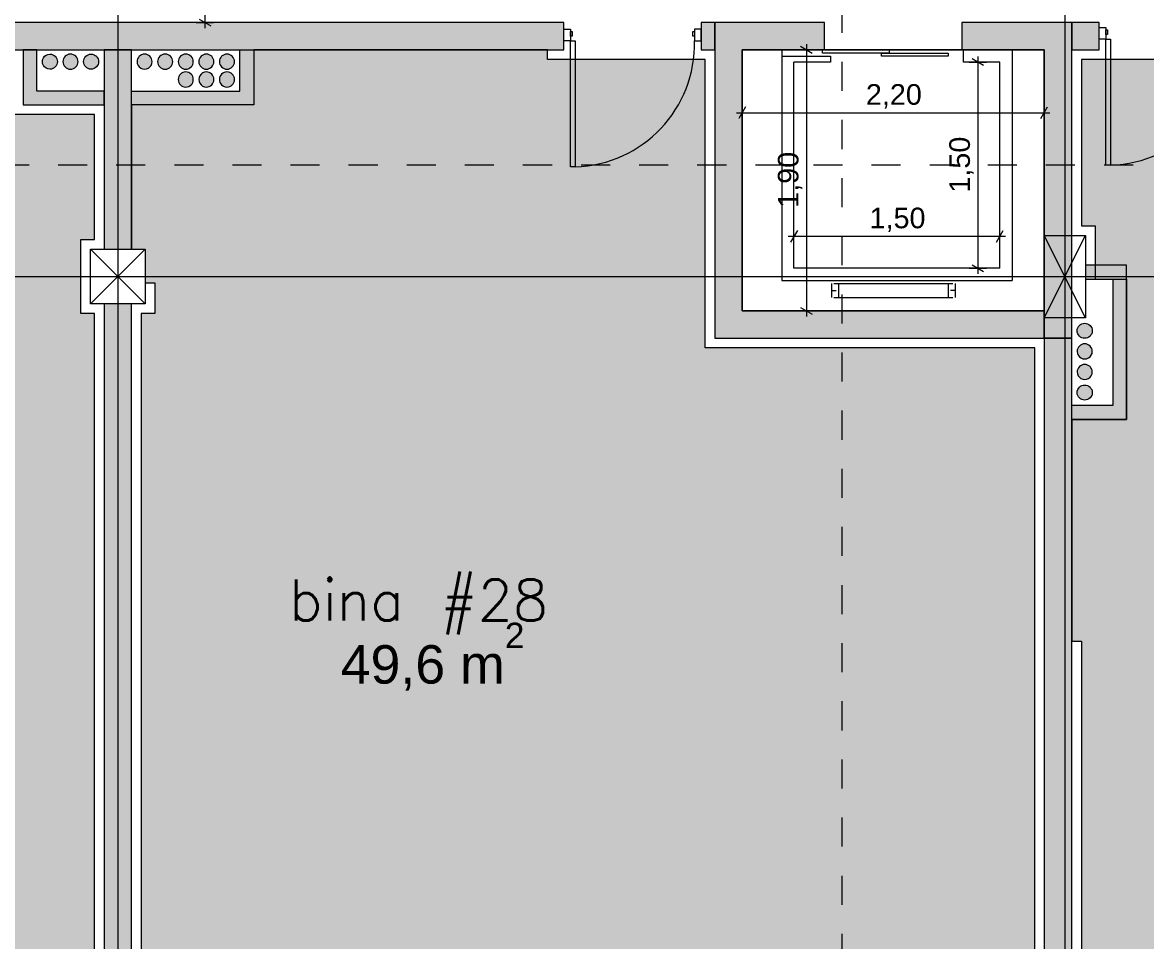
# Model space of a CAD drawing. Header units: metres. Extents: x 476297 to 476657, y 4620828 to 4621206.
# Drawn here: x 476397.06 to 476405.25, y 4621104.11 to 4621110.8 of the extents above; entities that cross this region are included whole.
import ezdxf

# ---------------------------------------------------------------- set-up
doc = ezdxf.new("R2010")
doc.units = ezdxf.units.M
doc.header["$MEASUREMENT"] = 0
doc.linetypes.add('Dashed', pattern=[0.42333333333324, 0.21166666666662, -0.21166666666662])
for name, color, linetype in [('2D Drafting - General_Pen_No__1', 7, 'Continuous'), ('2D Drafting - General_Pen_No__1_Pen_No__7', 7, 'Continuous'), ('2D Drafting - General_Pen_No__250_Pen_No__7', 7, 'Continuous'), ('Annotation - Text_Pen_No__7', 7, 'Continuous'), ('Doors_Pen_No__7_Pen_No__7', 7, 'Continuous'), ('G-Anno-Nplt', 7, 'Continuous'), ('New2D Drafting - General_Pen_No__250_Pen_No__7', 7, 'Continuous'), ('NewR03_Nakveti', 7, 'Continuous'), ('Newshenobebi', 7, 'Continuous'), ('shaxtebi da milebi_Pen_No__1_Pen_No__1', 7, 'Continuous'), ('shaxtebi da milebi_Pen_No__5_Pen_No__5', 7, 'Continuous'), ('zoma', 7, 'Continuous'), ('zoma_Pen_No__5', 7, 'Continuous')]:
    doc.layers.add(name, color=color, linetype=linetype)
doc.styles.add('GENERATED_STYLE_1', font='arial.ttf')
doc.styles.add('GENERATED_STYLE_2', font='arial.ttf')
doc.dimstyles.new('GENERATED_STYLE__1', dxfattribs={"dimtxt": 0.2, "dimasz": 0.0644213309708986, "dimexe": 0.18, "dimexo": 0.003, "dimgap": 0.09, "dimtad": 1, "dimtih": 1, "dimtoh": 1, "dimzin": 0, "dimdsep": 46, "dimtxsty": 'GENERATED_STYLE_2', "dimblk": 'ARROWHEAD_2', "dimblk1": 'ARROWHEAD_2', "dimblk2": 'ARROWHEAD_2', "dimcen": 0.09, "dimclrd": 142, "dimclre": 142, "dimclrt": 142, "dimadec": 0, "dimazin": 0, "dimtfac": 1, "dimtdec": 4, "dimtmove": 0, "dimatfit": 3, "dimfxl": 1, "dimtolj": 1, "dimtzin": 0, "dimarcsym": 0})
doc.dimstyles.new('GENERATED_STYLE__7', dxfattribs={"dimtxt": 0.15, "dimasz": 0.0644213309708986, "dimexe": 0.18, "dimexo": 0.003, "dimgap": 0.09, "dimtad": 1, "dimzin": 0, "dimdsep": 46, "dimtxsty": 'GENERATED_STYLE_2', "dimblk": 'ARROWHEAD_2', "dimblk1": 'ARROWHEAD_2', "dimblk2": 'ARROWHEAD_2', "dimcen": 0.09, "dimclrd": 142, "dimclre": 142, "dimclrt": 142, "dimadec": 0, "dimazin": 0, "dimtfac": 1, "dimtdec": 4, "dimtmove": 0, "dimatfit": 3, "dimfxl": 1, "dimtolj": 1, "dimtzin": 0, "dimarcsym": 0})
doc.dimstyles.new('GENERATED_STYLE__8', dxfattribs={"dimtxt": 0.15, "dimasz": 0.0644213309708986, "dimexe": 0.18, "dimexo": 0.003, "dimgap": 0.09, "dimtad": 1, "dimtih": 1, "dimtoh": 1, "dimzin": 0, "dimdsep": 46, "dimtxsty": 'GENERATED_STYLE_2', "dimblk": 'ARROWHEAD_2', "dimblk1": 'ARROWHEAD_2', "dimblk2": 'ARROWHEAD_2', "dimcen": 0.09, "dimclrd": 142, "dimclre": 142, "dimclrt": 142, "dimadec": 0, "dimazin": 0, "dimtfac": 1, "dimtdec": 4, "dimtmove": 0, "dimatfit": 3, "dimfxl": 1, "dimtolj": 1, "dimtzin": 0, "dimarcsym": 0})

# ---------------------------------------------------------------- blocks, each defined once
blk = doc.blocks.new('*D299', base_point=(476844.5271483883, 4621385.791044046))
at = {"layer": 'zoma', "color": 142, "linetype": 'Continuous', "lineweight": 0, "transparency": 16777216}
for p, q in [((476398.3255596031, 4621112.29855311), (476398.4527069668, 4621112.298553128)), ((476398.431515743, 4621112.274083614), (476398.3467508269, 4621112.323022624)), ((476398.3891332792, 4621112.34000316), (476398.389133285, 4621112.298553118)), ((476398.389133285, 4621112.298553118), (476398.389133496, 4621110.798553119)), ((476398.3255598141, 4621110.79855311), (476398.4527071778, 4621110.798553128)), ((476398.3467510379, 4621110.823022624), (476398.431515954, 4621110.774083615)), ((476398.389133496, 4621110.798553119), (476398.3891335018, 4621110.757103079))]:
    blk.add_line(p, q, dxfattribs=at)
at = {"layer": 'zoma', "color": 142, "lineweight": 0, "transparency": 16777216, "insert": (476398.3591334174, 4621111.349009609), "char_height": 0.15, "attachment_point": 7, "rotation": 90.00000805971227, "style": 'GENERATED_STYLE_2'}
blk.add_mtext('\\A1;{\\pql;\\fArial CYR|b0|i0|c204|p34;1,50}', dxfattribs=at)
blk = doc.blocks.new('ARROWHEAD_2')
at = {"color": 0, "linetype": 'Continuous', "lineweight": 0}
for p, q in [((0, 0), (-1, 0)), ((-0.3781315, -0.655), (0.3781315, 0.655))]:
    blk.add_line(p, q, dxfattribs=at)
blk = doc.blocks.new('*D304', base_point=(476844.5271483883, 4621385.791044046))
at = {"layer": 'zoma', "color": 142, "linetype": 'Continuous', "lineweight": 0, "transparency": 16777216}
for p, q in [((476402.7718323751, 4621110.639768633), (476402.7718323809, 4621110.598318593)), ((476402.708258699, 4621110.598318583), (476402.8354060628, 4621110.598318601)), ((476402.814214839, 4621110.573849088), (476402.7294499229, 4621110.622788097)), ((476402.7718323809, 4621110.598318593), (476402.7718326481, 4621108.698553495)), ((476402.7082589663, 4621108.698553487), (476402.8354063301, 4621108.698553504)), ((476402.7294501901, 4621108.723022999), (476402.8142151062, 4621108.674083991)), ((476402.7718326481, 4621108.698553495), (476402.771832654, 4621108.657103455))]:
    blk.add_line(p, q, dxfattribs=at)
at = {"layer": 'zoma', "color": 142, "lineweight": 0, "transparency": 16777216, "insert": (476402.7418325414, 4621109.448892534), "char_height": 0.15, "attachment_point": 7, "rotation": 90.00000805971223, "style": 'GENERATED_STYLE_2'}
blk.add_mtext('\\A1;{\\pql;\\fArial CYR|b0|i0|c204|p34;1,90}', dxfattribs=at)
blk = doc.blocks.new('*D305', base_point=(476844.5271483883, 4621385.791044046))
at = {"layer": 'zoma', "color": 142, "linetype": 'Continuous', "lineweight": 0, "transparency": 16777216}
for p, q in [((476402.3292446536, 4621110.184086884), (476402.2803056452, 4621110.099321969)), ((476402.3047751583, 4621110.078130744), (476402.3047751404, 4621110.205278109)), ((476404.4803056451, 4621110.099322278), (476404.5292446536, 4621110.184087195)), ((476404.5047751583, 4621110.078131055), (476404.5047751404, 4621110.205278418)), ((476402.2633251088, 4621110.141704421), (476402.3047751494, 4621110.141704426)), ((476402.3047751494, 4621110.141704426), (476404.5047751494, 4621110.141704736)), ((476404.5047751494, 4621110.141704736), (476404.5462251899, 4621110.141704742))]:
    blk.add_line(p, q, dxfattribs=at)
at = {"layer": 'zoma', "color": 142, "lineweight": 0, "transparency": 16777216, "insert": (476403.2052316392, 4621110.171704554), "char_height": 0.15, "attachment_point": 7, "rotation": 8.059712267093859e-06, "style": 'GENERATED_STYLE_2'}
blk.add_mtext('\\A1;{\\pql;\\fArial CYR|b0|i0|c204|p34;2,20}', dxfattribs=at)
blk = doc.blocks.new('*D306', base_point=(476844.5271483883, 4621385.791044046))
at = {"layer": 'zoma', "color": 142, "linetype": 'Continuous', "lineweight": 0, "transparency": 16777216}
for p, q in [((476403.9573449999, 4621110.508867564), (476404.0844923636, 4621110.508867581)), ((476404.0633011398, 4621110.484398068), (476403.9785362237, 4621110.533337076)), ((476404.0209186759, 4621110.550317613), (476404.0209186818, 4621110.508867572)), ((476404.0209186818, 4621110.508867572), (476404.0209188928, 4621109.008867572)), ((476403.9573452109, 4621109.008867564), (476404.0844925746, 4621109.008867581)), ((476403.9785364347, 4621109.033337076), (476404.0633013508, 4621108.984398068)), ((476404.0209188928, 4621109.008867572), (476404.0209188986, 4621108.967417532))]:
    blk.add_line(p, q, dxfattribs=at)
at = {"layer": 'zoma', "color": 142, "lineweight": 0, "transparency": 16777216, "insert": (476403.9909188141, 4621109.559324062), "char_height": 0.15, "attachment_point": 7, "rotation": 90.00000805971227, "style": 'GENERATED_STYLE_2'}
blk.add_mtext('\\A1;{\\pql;\\fArial CYR|b0|i0|c204|p34;1,50}', dxfattribs=at)
blk = doc.blocks.new('*D307', base_point=(476844.5271483883, 4621385.791044046))
at = {"layer": 'zoma', "color": 142, "linetype": 'Continuous', "lineweight": 0, "transparency": 16777216}
for p, q in [((476402.6399406868, 4621109.242282386), (476402.6813907273, 4621109.242282392)), ((476402.7058602315, 4621109.28466485), (476402.6569212232, 4621109.199899933)), ((476402.6813907363, 4621109.17870871), (476402.6813907184, 4621109.305856073)), ((476402.6813907273, 4621109.242282392), (476404.1813907273, 4621109.242282603)), ((476404.1569212232, 4621109.199900145), (476404.2058602315, 4621109.28466506)), ((476404.1813907363, 4621109.178708921), (476404.1813907184, 4621109.305856285)), ((476404.1813907273, 4621109.242282603), (476404.2228407679, 4621109.242282609))]:
    blk.add_line(p, q, dxfattribs=at)
at = {"layer": 'zoma', "color": 142, "lineweight": 0, "transparency": 16777216, "insert": (476403.2318472172, 4621109.27228247), "char_height": 0.15, "attachment_point": 7, "rotation": 8.059712267093859e-06, "style": 'GENERATED_STYLE_2'}
blk.add_mtext('\\A1;{\\pql;\\fArial CYR|b0|i0|c204|p34;1,50}', dxfattribs=at)
blk = doc.blocks.new('*D406', base_point=(476844.5271483883, 4621385.791044046))
at = {"layer": 'zoma', "color": 142, "linetype": 'Continuous', "lineweight": 0, "transparency": 16777216}
for p, q in [((476391.0787695725, 4621137.361237786), (476391.0298305522, 4621137.276472877)), ((476391.0543000624, 4621137.25528165), (476391.0543000624, 4621137.382429013)), ((476397.5787695724, 4621137.361237786), (476397.5298305522, 4621137.276472877)), ((476397.5543000623, 4621137.25528165), (476397.5543000623, 4621137.382429013)), ((476391.0543000624, 4621137.318855331), (476397.5543000623, 4621137.318855331))]:
    blk.add_line(p, q, dxfattribs=at)
at = {"layer": 'zoma', "color": 142, "lineweight": 0, "transparency": 16777216, "char_height": 0.2, "attachment_point": 7, "style": 'GENERATED_STYLE_2'}
for s, insert in [('\\A1;{\\pql;\\fArial CYR|b0|i0|c204|p34;6,50}', (476394.0382420564, 4621137.358855332)), ('\\A1;{\\pql;\\fArial CYR|b0|i0|c204|p34;0,40}', (476396.9976870056, 4621137.358855332))]:
    blk.add_mtext(s, dxfattribs=dict(at, insert=insert))
blk = doc.blocks.new('*D407', base_point=(476844.5271483883, 4621385.791044046))
at = {"layer": 'zoma', "color": 142, "linetype": 'Continuous', "lineweight": 0, "transparency": 16777216}
for p, q in [((476397.5787695724, 4621137.361237786), (476397.5298305522, 4621137.276472877)), ((476397.5543000623, 4621137.25528165), (476397.5543000623, 4621137.382429013)), ((476397.9787695725, 4621137.361237786), (476397.9298305522, 4621137.276472877)), ((476397.9543000623, 4621137.25528165), (476397.9543000623, 4621137.382429013)), ((476397.5543000623, 4621137.318855331), (476397.9543000623, 4621137.318855331))]:
    blk.add_line(p, q, dxfattribs=at)
blk = doc.blocks.new('*D408', base_point=(476844.5271483883, 4621385.791044046))
at = {"layer": 'zoma', "color": 142, "linetype": 'Continuous', "lineweight": 0, "transparency": 16777216}
for p, q in [((476397.9787695725, 4621137.361237786), (476397.9298305522, 4621137.276472877)), ((476397.9543000623, 4621137.25528165), (476397.9543000623, 4621137.382429013)), ((476404.4787695725, 4621137.361237786), (476404.4298305522, 4621137.276472877)), ((476404.4543000623, 4621137.25528165), (476404.4543000623, 4621137.382429013)), ((476397.9543000623, 4621137.318855331), (476404.4543000623, 4621137.318855331))]:
    blk.add_line(p, q, dxfattribs=at)
at = {"layer": 'zoma', "color": 142, "lineweight": 0, "transparency": 16777216, "char_height": 0.2, "attachment_point": 7, "style": 'GENERATED_STYLE_2'}
for s, insert in [('\\A1;{\\pql;\\fArial CYR|b0|i0|c204|p34;6,50}', (476400.9382420563, 4621137.358855332)), ('\\A1;{\\pql;\\fArial CYR|b0|i0|c204|p34;0,40}', (476403.8976870056, 4621137.358855332))]:
    blk.add_mtext(s, dxfattribs=dict(at, insert=insert))
blk = doc.blocks.new('*D409', base_point=(476844.5271483883, 4621385.791044046))
at = {"layer": 'zoma', "color": 142, "linetype": 'Continuous', "lineweight": 0, "transparency": 16777216}
for p, q in [((476404.4787695725, 4621137.361237786), (476404.4298305522, 4621137.276472877)), ((476404.4543000623, 4621137.25528165), (476404.4543000623, 4621137.382429013)), ((476404.8787695725, 4621137.361237786), (476404.8298305522, 4621137.276472877)), ((476404.8543000623, 4621137.25528165), (476404.8543000623, 4621137.382429013)), ((476404.4543000623, 4621137.318855331), (476404.8543000623, 4621137.318855331))]:
    blk.add_line(p, q, dxfattribs=at)
blk = doc.blocks.new('*D410', base_point=(476844.5271483883, 4621385.791044046))
at = {"layer": 'zoma', "color": 142, "linetype": 'Continuous', "lineweight": 0, "transparency": 16777216}
for p, q in [((476404.8787695725, 4621137.361237786), (476404.8298305522, 4621137.276472877)), ((476404.8543000623, 4621137.25528165), (476404.8543000623, 4621137.382429013)), ((476411.3787695724, 4621137.361237786), (476411.3298305522, 4621137.276472877)), ((476411.3543000623, 4621137.25528165), (476411.3543000623, 4621137.382429013)), ((476404.8543000623, 4621137.318855331), (476411.3543000623, 4621137.318855331))]:
    blk.add_line(p, q, dxfattribs=at)
at = {"layer": 'zoma', "color": 142, "lineweight": 0, "transparency": 16777216, "char_height": 0.2, "attachment_point": 7, "style": 'GENERATED_STYLE_2'}
for s, insert in [('\\A1;{\\pql;\\fArial CYR|b0|i0|c204|p34;6,50}', (476407.8382420564, 4621137.358855332)), ('\\A1;{\\pql;\\fArial CYR|b0|i0|c204|p34;0,40}', (476410.7976870056, 4621137.358855332))]:
    blk.add_mtext(s, dxfattribs=dict(at, insert=insert))
blk = doc.blocks.new('*D867', base_point=(476844.5271483883, 4621385.791044046))
at = {"layer": 'zoma', "color": 142, "linetype": 'Continuous', "lineweight": 0, "transparency": 16777216}
for p, q in [((476401.7553939883, 4621115.996436962), (476401.7553939883, 4621116.123584325)), ((476403.1553939863, 4621115.996436962), (476403.1553939863, 4621116.123584325)), ((476401.7139439477, 4621116.060010644), (476401.7553939883, 4621116.060010644)), ((476401.7798634985, 4621116.102393098), (476401.7309244781, 4621116.017628189)), ((476401.7553939883, 4621116.060010644), (476403.1553939863, 4621116.060010644)), ((476403.1798634965, 4621116.102393098), (476403.1309244761, 4621116.017628189))]:
    blk.add_line(p, q, dxfattribs=at)
at = {"layer": 'zoma', "color": 142, "lineweight": 0, "transparency": 16777216, "char_height": 0.15, "attachment_point": 7, "style": 'GENERATED_STYLE_2'}
for s, insert in [('\\A1;{\\pql;\\fArial CYR|b0|i0|c204|p34;0,10}', (476403.0057535521, 4621116.300010653)), ('\\A1;{\\pql;\\fArial CYR|b0|i0|c204|p34;1,40}', (476402.2558504813, 4621116.090010645))]:
    blk.add_mtext(s, dxfattribs=dict(at, insert=insert))
blk = doc.blocks.new('*D868', base_point=(476844.5271483883, 4621385.791044046))
at = {"layer": 'zoma', "color": 142, "linetype": 'Continuous', "lineweight": 0, "transparency": 16777216}
for p, q in [((476403.1553939863, 4621115.996436962), (476403.1553939863, 4621116.123584325)), ((476403.2552001298, 4621115.996436962), (476403.2552001298, 4621116.123584325)), ((476403.1798634965, 4621116.102393098), (476403.1309244761, 4621116.017628189)), ((476403.1553939863, 4621116.060010644), (476403.2552001298, 4621116.060010644)), ((476403.2796696399, 4621116.102393098), (476403.2307306196, 4621116.017628189))]:
    blk.add_line(p, q, dxfattribs=at)
blk = doc.blocks.new('*D869', base_point=(476844.5271483883, 4621385.791044046))
at = {"layer": 'zoma', "color": 142, "linetype": 'Continuous', "lineweight": 0, "transparency": 16777216}
for p, q in [((476403.2552001298, 4621115.996436962), (476403.2552001298, 4621116.123584325)), ((476404.6553941279, 4621115.996436962), (476404.6553941279, 4621116.123584325)), ((476403.2796696399, 4621116.102393098), (476403.2307306196, 4621116.017628189)), ((476403.2552001298, 4621116.060010644), (476404.6553941279, 4621116.060010644)), ((476404.6309246177, 4621116.017628189), (476404.679863638, 4621116.102393098)), ((476404.6553941279, 4621116.060010644), (476404.6968441684, 4621116.060010644))]:
    blk.add_line(p, q, dxfattribs=at)
at = {"layer": 'zoma', "color": 142, "lineweight": 0, "transparency": 16777216, "insert": (476403.7557536229, 4621116.090010645), "char_height": 0.15, "attachment_point": 7, "style": 'GENERATED_STYLE_2'}
blk.add_mtext('\\A1;{\\pql;\\fArial CYR|b0|i0|c204|p34;1,40}', dxfattribs=at)

msp = doc.modelspace()

# ---------------------------------------------------------------- hatches: boundary and pattern name
at = {"layer": '2D Drafting - General_Pen_No__250_Pen_No__7', "linetype": 'Continuous', "lineweight": 0}
for points in [[(476396.005720463, 4621110.798552534), (476396.0057204911, 4621110.598552532), (476401.0047750853, 4621110.598553236), (476401.0047750571, 4621110.798553237)], [(476402.0047750579, 4621110.798553377), (476402.004775086, 4621110.598553376), (476402.1047750851, 4621110.59855339), (476402.104775057, 4621110.798553391)], [(476404.7050099696, 4621110.598553756), (476404.9047279231, 4621110.598553784), (476404.9047278949, 4621110.798553785), (476404.7050099415, 4621110.798553757)], [(476397.1650102873, 4621110.598552695), (476397.0648224555, 4621110.598552682), (476397.0648225118, 4621110.198552682), (476397.6550100407, 4621110.198552765), (476397.6550100266, 4621110.298552761), (476397.1650103394, 4621110.298552692)], [(476397.8550101735, 4621109.148552793), (476397.8550099696, 4621110.598552793), (476397.6550099844, 4621110.598552764), (476397.6550101883, 4621109.148552765)], [(476398.6450096666, 4621110.598552901), (476398.7451974984, 4621110.598552915), (476398.7451975547, 4621110.198552916), (476397.8550100258, 4621110.19855279), (476397.8550100118, 4621110.298552786), (476398.645009699, 4621110.298552898)], [(476404.7043389585, 4621108.008552536), (476404.7043389753, 4621107.908364716), (476405.1050103622, 4621107.908364766), (476405.1050101783, 4621109.030530324), (476405.0050101912, 4621109.030530307), (476404.8058039238, 4621109.030530307), (476404.8058039238, 4621108.930530287), (476405.0050101912, 4621108.930530287), (476405.005010325, 4621108.008552587)], [(476397.8550111441, 4621102.248552794), (476397.8550102298, 4621108.748552794), (476397.6550102446, 4621108.748552766), (476397.655011159, 4621102.248552766)], [(476404.7050111442, 4621102.248553757), (476404.7050102649, 4621108.499028376), (476404.5050102798, 4621108.499028348), (476404.505011159, 4621102.248553729)]]:
    msp.add_hatch(color=7, dxfattribs=at).paths.add_polyline_path(points)
at = {"layer": 'G-Anno-Nplt', "linetype": 'Continuous', "lineweight": 0}
for points in [[(476397.5850110171, 4621102.318552702), (476397.5850101224, 4621108.67855278), (476397.4850099371, 4621108.678552766), (476397.4850098611, 4621109.218552736), (476397.5850100465, 4621109.21855275), (476397.5850099185, 4621110.128552807), (476396.9948224832, 4621110.128552724), (476396.9948224269, 4621110.528552714), (476395.9357459673, 4621110.528552565), (476395.9357457281, 4621112.228552531), (476393.9249664624, 4621112.228552247), (476393.9249664525, 4621112.298552241), (476391.2550097263, 4621112.298551865), (476391.2550098135, 4621111.678363942), (476390.8550098304, 4621111.678363885), (476390.8550100105, 4621110.398551928), (476390.925009852, 4621110.398551937), (476390.9250099362, 4621109.800263744), (476391.3250102226, 4621109.8002638), (476391.3250103383, 4621108.978075836), (476391.1250104226, 4621108.978075808), (476391.1250104647, 4621108.678551871), (476390.925010094, 4621108.678551843), (476390.9250109887, 4621102.318551765), (476391.1250113594, 4621102.318551793), (476391.1250113875, 4621102.118610127), (476397.4850111632, 4621102.118611022), (476397.4850111351, 4621102.318552687)], [(476404.4350111492, 4621102.318553644), (476404.4350102896, 4621108.429028339), (476402.0347753903, 4621108.429028001), (476402.0347750949, 4621110.528553458), (476400.8847751013, 4621110.528553296), (476400.8847750914, 4621110.598553216), (476398.7451974984, 4621110.598552915), (476398.7451975547, 4621110.198552972), (476397.8550100458, 4621110.198552847), (476397.8550101935, 4621109.148552774), (476397.9550102425, 4621109.148552787), (476397.9550102771, 4621108.902969016), (476398.0250102771, 4621108.902969025), (476398.0250103087, 4621108.678552727), (476397.9250103052, 4621108.678552713), (476397.9250110749, 4621102.318552729), (476398.025011124, 4621102.318552743), (476398.025011152, 4621102.119401965), (476404.3850110894, 4621102.119402859), (476404.3850110614, 4621102.318553638)], [(476411.2850101161, 4621109.218554625), (476411.3850101547, 4621109.218554639), (476411.3850100746, 4621109.788367183), (476410.9850100451, 4621109.788367127), (476410.985009941, 4621110.528412002), (476404.7750100182, 4621110.528576674), (476404.7750101885, 4621109.318553767), (476404.8750101571, 4621109.318553781), (476404.8750102117, 4621108.930530283), (476405.1050101953, 4621108.930530315), (476405.1050103391, 4621107.908364772), (476404.7050103096, 4621107.908364716), (476404.7050105369, 4621106.292167173), (476404.7750106141, 4621106.292167183), (476404.7750111731, 4621102.318553795), (476404.9250111059, 4621102.318553817), (476404.925011134, 4621102.118612138), (476407.7850112637, 4621102.11861254), (476407.7850110386, 4621103.718490974), (476411.3850109284, 4621103.718491481), (476411.3850102307, 4621108.678554706), (476411.285010192, 4621108.678554692)]]:
    msp.add_hatch(color=167, dxfattribs=at).paths.add_polyline_path(points)
at = {"layer": 'New2D Drafting - General_Pen_No__250_Pen_No__7', "linetype": 'Continuous', "lineweight": 0}
for points in [[(476404.5047753805, 4621108.498553738), (476404.5047753524, 4621108.698553722), (476402.3047753368, 4621108.698553413), (476402.3047750695, 4621110.59855344), (476402.9047751002, 4621110.598553523), (476402.9047750721, 4621110.798553508), (476402.104775057, 4621110.798553395), (476402.1047753805, 4621108.4985534), (476402.3047753649, 4621108.498553429)], [(476404.7047753611, 4621108.498553766), (476404.704775333, 4621108.698553772), (476404.7047750376, 4621110.798553757), (476403.904775051, 4621110.798553645), (476403.9047750792, 4621110.598553674), (476404.5047750605, 4621110.598553758), (476404.5047753278, 4621108.698553743), (476404.5047753559, 4621108.498553738)]]:
    msp.add_hatch(color=154, dxfattribs=at).paths.add_polyline_path(points)
at = {"layer": 'shaxtebi da milebi_Pen_No__1_Pen_No__1', "linetype": 'Continuous', "lineweight": 0}
for points in [[(476397.5050102993, 4621110.513552746, -0.9999999999999999), (476397.6150102996, 4621110.513552763, -0.9999999999999999)], [(476398.0050096786, 4621110.513552814, 0.9999999999999999), (476397.8950096783, 4621110.513552801, 0.9999999999999999)], [(476404.7995356647, 4621108.49855403, 0.9999999999999999), (476404.7995356481, 4621108.60855403, 0.9999999999999999)]]:
    msp.add_hatch(color=1, dxfattribs=at).paths.add_polyline_path(points)
at = {"layer": 'shaxtebi da milebi_Pen_No__5_Pen_No__5', "linetype": 'Continuous', "lineweight": 0}
for color, points in [(251, [(476397.2600102911, 4621110.568552713, -0.9999999999999999), (476397.2600103072, 4621110.458552712, -0.9999999999999999)]), (5, [(476397.4100102923, 4621110.568552734, 0.9999999999999999), (476397.4100103072, 4621110.458552733, 0.9999999999999999)]), (5, [(476398.1000096714, 4621110.568552827, 0.9999999999999999), (476398.1000096862, 4621110.458552826, 0.9999999999999999)]), (5, [(476398.2500096713, 4621110.568552848, 0.9999999999999999), (476398.2500096862, 4621110.458552847, 0.9999999999999999)]), (5, [(476398.4000096713, 4621110.568552848, 0.9999999999999999), (476398.4000096862, 4621110.458552847, 0.9999999999999999)]), (5, [(476398.5500096714, 4621110.568552848, 0.9999999999999999), (476398.5500096862, 4621110.458552847, 0.9999999999999999)]), (251, [(476398.2500096889, 4621110.438552847, 0.9999999999999999), (476398.2500097037, 4621110.328552846, 0.9999999999999999)]), (251, [(476398.4000096889, 4621110.438552869, 0.9999999999999999), (476398.4000097037, 4621110.328552868, 0.9999999999999999)]), (5, [(476398.5500096727, 4621110.438552889, 0.9999999999999999), (476398.5500096875, 4621110.328552888, 0.9999999999999999)]), (5, [(476404.7445356725, 4621108.403554015, 0.9999999999999999), (476404.8545356737, 4621108.40355403, 0.9999999999999999)]), (5, [(476404.7445356725, 4621108.253554015, 0.9999999999999999), (476404.8545356737, 4621108.25355403, 0.9999999999999999)]), (251, [(476404.7995357218, 4621108.048554022, -0.9999999999999999), (476404.799535707, 4621108.158554023, -0.9999999999999999)])]:
    msp.add_hatch(color=color, dxfattribs=at).paths.add_polyline_path(points)

# ---------------------------------------------------------------- linework, layer by layer
at = {"layer": '2D Drafting - General_Pen_No__1', "color": 7, "linetype": 'Continuous', "lineweight": 0}
for p, q in [((476404.8050102513, 4621108.648553771), (476404.5050101669, 4621109.248553729)), ((476404.5050102513, 4621108.648553729), (476404.8050101669, 4621109.248553772)), ((476397.9550102372, 4621108.748552808), (476397.5550101809, 4621109.148552751)), ((476397.5550102372, 4621108.748552752), (476397.9550101809, 4621109.148552807))]:
    msp.add_line(p, q, dxfattribs=at)
at = {"layer": '2D Drafting - General_Pen_No__1', "color": 7, "linetype": 'Continuous', "lineweight": 0, "flags": 128}
for points in [[(476404.8050102513, 4621108.648553771), (476404.5050102513, 4621108.648553729), (476404.5050101669, 4621109.248553729), (476404.8050101669, 4621109.248553772)], [(476397.9550102372, 4621108.748552808), (476397.5550102372, 4621108.748552752), (476397.5550101809, 4621109.148552751), (476397.9550101809, 4621109.148552807)]]:
    msp.add_lwpolyline(points, close=True, dxfattribs=at)
at = {"layer": '2D Drafting - General_Pen_No__1_Pen_No__7', "color": 7, "linetype": 'Continuous', "lineweight": 0}
for centre, radius, start, end in [((476401.0624972982, 4621110.640507958), 0.8932388108568571, 271.6038140626763, 1.603814062668993), ((476404.9624501343, 4621110.652497373), 0.893238810856805, 271.6038140626873, 1.603814062680029)]:
    msp.add_arc(centre, radius, start, end, dxfattribs=at)
at = {"layer": '2D Drafting - General_Pen_No__250_Pen_No__7', "color": 7, "linetype": 'Continuous', "lineweight": 0, "flags": 128}
for points in [[(476396.005720463, 4621110.798552534), (476396.0057204911, 4621110.598552532), (476401.0047750853, 4621110.598553236), (476401.0047750571, 4621110.798553237)], [(476402.0047750579, 4621110.798553377), (476402.004775086, 4621110.598553376), (476402.1047750851, 4621110.59855339), (476402.104775057, 4621110.798553391)], [(476404.7050099696, 4621110.598553756), (476404.9047279231, 4621110.598553784), (476404.9047278949, 4621110.798553785), (476404.7050099415, 4621110.798553757)], [(476397.1650102873, 4621110.598552695), (476397.0648224555, 4621110.598552682), (476397.0648225118, 4621110.198552682), (476397.6550100407, 4621110.198552765), (476397.6550100266, 4621110.298552761), (476397.1650103394, 4621110.298552692)], [(476397.8550101735, 4621109.148552793), (476397.8550099696, 4621110.598552793), (476397.6550099844, 4621110.598552764), (476397.6550101883, 4621109.148552765)], [(476398.6450096666, 4621110.598552901), (476398.7451974984, 4621110.598552915), (476398.7451975547, 4621110.198552916), (476397.8550100258, 4621110.19855279), (476397.8550100118, 4621110.298552786), (476398.645009699, 4621110.298552898)], [(476404.7043389585, 4621108.008552536), (476404.7043389753, 4621107.908364716), (476405.1050103622, 4621107.908364766), (476405.1050101783, 4621109.030530324), (476405.0050101912, 4621109.030530307), (476404.8058039238, 4621109.030530307), (476404.8058039238, 4621108.930530287), (476405.0050101912, 4621108.930530287), (476405.005010325, 4621108.008552587)], [(476397.8550111441, 4621102.248552794), (476397.8550102298, 4621108.748552794), (476397.6550102446, 4621108.748552766), (476397.655011159, 4621102.248552766)], [(476404.7050111442, 4621102.248553757), (476404.7050102649, 4621108.499028376), (476404.5050102798, 4621108.499028348), (476404.505011159, 4621102.248553729)]]:
    msp.add_lwpolyline(points, close=True, dxfattribs=at)
at = {"layer": 'Doors_Pen_No__7_Pen_No__7', "color": 7, "linetype": 'Continuous', "lineweight": 0, "flags": 128}
for points in [[(476401.0047750639, 4621110.750174617), (476401.0541639522, 4621110.750174624), (476401.0541639651, 4621110.665507957), (476401.0047750759, 4621110.665507951)], [(476401.0541639548, 4621110.732174624), (476401.0652750662, 4621110.732174626), (476401.0652750708, 4621110.698841292), (476401.0541639604, 4621110.698841291)], [(476401.9442750657, 4621110.732174753), (476401.9553861771, 4621110.732174754), (476401.9553861818, 4621110.69884142), (476401.9442750713, 4621110.698841419)], [(476402.0047750638, 4621110.750174762), (476401.9553861746, 4621110.750174754), (476401.9553861865, 4621110.665508087), (476402.0047750766, 4621110.665508094)], [(476404.9047279001, 4621110.762164032), (476404.9541167883, 4621110.762164039), (476404.9541168012, 4621110.677497372), (476404.904727912, 4621110.677497366)], [(476404.9541167909, 4621110.744164038), (476404.9652279023, 4621110.74416404), (476404.9652279069, 4621110.710830707), (476404.9541167965, 4621110.710830705)], [(476401.0541639651, 4621110.665507957), (476401.0874972983, 4621110.665507962), (476401.0874974302, 4621109.747619074), (476401.054164097, 4621109.747619069)], [(476404.9541168012, 4621110.677497372), (476404.9874501344, 4621110.677497377), (476404.9874502663, 4621109.759608489), (476404.9541169331, 4621109.759608484)]]:
    msp.add_lwpolyline(points, close=True, dxfattribs=at)
at = {"layer": 'G-Anno-Nplt', "color": 7, "linetype": 'Continuous', "lineweight": 0, "flags": 128}
msp.add_lwpolyline([(476391.1250113875, 4621102.118610127), (476397.4850111632, 4621102.118611022), (476397.4850111351, 4621102.318552687), (476397.5850110171, 4621102.318552702), (476397.5850101224, 4621108.67855278), (476397.4850099371, 4621108.678552766), (476397.4850098611, 4621109.218552736), (476397.5850100465, 4621109.21855275), (476397.5850099185, 4621110.128552807), (476396.9948224832, 4621110.128552724), (476396.9948224269, 4621110.528552714), (476395.9357459673, 4621110.528552565), (476395.9357457281, 4621112.228552531), (476393.9249664624, 4621112.228552247), (476393.9249664525, 4621112.298552241), (476391.2550097263, 4621112.298551865)], dxfattribs=at)
for points in [[(476404.4350111492, 4621102.318553644), (476404.4350102896, 4621108.429028339), (476402.0347753903, 4621108.429028001), (476402.0347750949, 4621110.528553458), (476400.8847751013, 4621110.528553296), (476400.8847750914, 4621110.598553216), (476398.7451974984, 4621110.598552915), (476398.7451975547, 4621110.198552972), (476397.8550100458, 4621110.198552847), (476397.8550101935, 4621109.148552774), (476397.9550102425, 4621109.148552787), (476397.9550102771, 4621108.902969016), (476398.0250102771, 4621108.902969025), (476398.0250103087, 4621108.678552727), (476397.9250103052, 4621108.678552713), (476397.9250110749, 4621102.318552729), (476398.025011124, 4621102.318552743), (476398.025011152, 4621102.119401965), (476404.3850110894, 4621102.119402859), (476404.3850110614, 4621102.318553638)], [(476411.2850101161, 4621109.218554625), (476411.3850101547, 4621109.218554639), (476411.3850100746, 4621109.788367183), (476410.9850100451, 4621109.788367127), (476410.985009941, 4621110.528412002), (476404.7750100182, 4621110.528576674), (476404.7750101885, 4621109.318553767), (476404.8750101571, 4621109.318553781), (476404.8750102117, 4621108.930530283), (476405.1050101953, 4621108.930530315), (476405.1050103391, 4621107.908364772), (476404.7050103096, 4621107.908364716), (476404.7050105369, 4621106.292167173), (476404.7750106141, 4621106.292167183), (476404.7750111731, 4621102.318553795), (476404.9250111059, 4621102.318553817), (476404.925011134, 4621102.118612138), (476407.7850112637, 4621102.11861254), (476407.7850110386, 4621103.718490974), (476411.3850109284, 4621103.718491481), (476411.3850102307, 4621108.678554706), (476411.285010192, 4621108.678554692)]]:
    msp.add_lwpolyline(points, close=True, dxfattribs=at)
at = {"layer": 'New2D Drafting - General_Pen_No__250_Pen_No__7', "color": 154, "linetype": 'Continuous', "lineweight": 0, "flags": 128}
for points in [[(476404.5047753805, 4621108.498553738), (476404.5047753524, 4621108.698553722), (476402.3047753368, 4621108.698553413), (476402.3047750695, 4621110.59855344), (476402.9047751002, 4621110.598553523), (476402.9047750721, 4621110.798553508), (476402.104775057, 4621110.798553395), (476402.1047753805, 4621108.4985534), (476402.3047753649, 4621108.498553429)], [(476404.7047753611, 4621108.498553766), (476404.704775333, 4621108.698553772), (476404.7047750376, 4621110.798553757), (476403.904775051, 4621110.798553645), (476403.9047750792, 4621110.598553674), (476404.5047750605, 4621110.598553758), (476404.5047753278, 4621108.698553743), (476404.5047753559, 4621108.498553738)]]:
    msp.add_lwpolyline(points, close=True, dxfattribs=at)
at = {"layer": 'NewR03_Nakveti', "color": 7, "linetype": 'Continuous', "lineweight": 0}
for p, q in [((476402.9463382197, 4621110.59855352), (476402.5917044379, 4621110.59855347)), ((476402.5917044379, 4621110.59855347), (476402.5917046742, 4621108.919181272)), ((476402.5917044443, 4621110.553710421), (476402.946338226, 4621110.553710471)), ((476402.9463382197, 4621110.59855352), (476403.9164428535, 4621110.598553657)), ((476402.946338226, 4621110.553710471), (476402.9463382323, 4621110.508867421)), ((476403.9164428535, 4621110.598553657), (476404.2710766352, 4621110.598553706)), ((476403.9164428661, 4621110.508867558), (476403.9164428535, 4621110.598553657)), ((476404.2710766352, 4621110.598553706), (476404.2710768715, 4621108.919181509)), ((476402.9463382323, 4621110.508867421), (476402.6813905492, 4621110.508867384)), ((476402.6813907602, 4621109.008867384), (476402.6813905492, 4621110.508867384)), ((476404.1813905492, 4621110.508867595), (476403.9164428661, 4621110.508867558)), ((476404.1813907602, 4621109.008867595), (476404.1813905492, 4621110.508867595)), ((476404.1813907602, 4621109.008867595), (476402.6813907602, 4621109.008867384)), ((476402.5917046742, 4621108.919181272), (476404.2710768715, 4621108.919181509)), ((476402.9547753186, 4621108.89699328), (476402.9547753326, 4621108.79699328)), ((476402.9547753255, 4621108.846993281), (476402.9881086589, 4621108.846993285)), ((476402.9714419852, 4621108.896993282), (476403.8381086519, 4621108.896993404)), ((476403.0047753185, 4621108.896993287), (476403.0047753326, 4621108.796993287)), ((476403.8047753185, 4621108.8969934), (476403.8047753326, 4621108.7969934)), ((476403.8547753256, 4621108.846993407), (476403.8214419922, 4621108.846993403)), ((476403.8547753185, 4621108.896993407), (476403.8547753326, 4621108.796993406)), ((476402.9714419993, 4621108.796993283), (476403.838108666, 4621108.796993405))]:
    msp.add_line(p, q, dxfattribs=at)
for points in [[(476402.8902844081, 4621110.598553512), (476403.3753367249, 4621110.59855358), (476403.3753367281, 4621110.576132055), (476402.8902844112, 4621110.576131987)], [(476403.3192829164, 4621110.576132048), (476403.8043352333, 4621110.576132116), (476403.8043352365, 4621110.553710591), (476403.3192829196, 4621110.553710523)]]:
    msp.add_lwpolyline(points, close=True, dxfattribs=at)
at = {"layer": 'Newshenobebi', "color": 1, "linetype": 'Dashed', "lineweight": 0}
for points in [[(476403.0319330818, 4621099.293539609), (476403.0319330818, 4621124.122405659)], [(476436.9018094787, 4621109.759512252), (476385.8285962069, 4621109.759512252)]]:
    msp.add_lwpolyline(points, dxfattribs=at)
at = {"layer": 'Newshenobebi', "color": 7, "linetype": 'Continuous', "lineweight": 0}
msp.add_lwpolyline([(476402.3047753524, 4621108.69855343), (476404.5047753524, 4621108.698553739), (476404.5047750851, 4621110.598553739), (476402.3047750851, 4621110.598553429)], close=True, dxfattribs=at)
at = {"layer": 'shaxtebi da milebi_Pen_No__1_Pen_No__1', "color": 1, "linetype": 'Continuous', "lineweight": 0, "flags": 128}
for points in [[(476397.5050102993, 4621110.513552746, -0.9999999999999999), (476397.6150102996, 4621110.513552763, -0.9999999999999999)], [(476398.0050096786, 4621110.513552814, 0.9999999999999999), (476397.8950096783, 4621110.513552801, 0.9999999999999999)], [(476404.7995356647, 4621108.49855403, -0.9999999999999999), (476404.7995356481, 4621108.60855403, -0.9999999999999999)]]:
    msp.add_lwpolyline(points, format="xyb", close=True, dxfattribs=at)
at = {"layer": 'shaxtebi da milebi_Pen_No__5_Pen_No__5', "color": 251, "linetype": 'Continuous', "lineweight": 0, "flags": 128}
for points in [[(476397.2600102911, 4621110.568552713, -0.9999999999999999), (476397.2600103072, 4621110.458552712, -0.9999999999999999)], [(476398.2500096889, 4621110.438552847, 0.9999999999999999), (476398.2500097037, 4621110.328552846, 0.9999999999999999)], [(476398.4000096889, 4621110.438552869, 0.9999999999999999), (476398.4000097037, 4621110.328552868, 0.9999999999999999)], [(476404.7995357218, 4621108.048554022, -0.9999999999999999), (476404.799535707, 4621108.158554023, -0.9999999999999999)]]:
    msp.add_lwpolyline(points, format="xyb", close=True, dxfattribs=at)
at = {"layer": 'shaxtebi da milebi_Pen_No__5_Pen_No__5', "color": 5, "linetype": 'Continuous', "lineweight": 0, "flags": 128}
for points in [[(476397.4100102923, 4621110.568552734, 0.9999999999999999), (476397.4100103072, 4621110.458552733, 0.9999999999999999)], [(476398.1000096714, 4621110.568552827, 0.9999999999999999), (476398.1000096862, 4621110.458552826, 0.9999999999999999)], [(476398.2500096713, 4621110.568552848, 0.9999999999999999), (476398.2500096862, 4621110.458552847, 0.9999999999999999)], [(476398.4000096713, 4621110.568552848, 0.9999999999999999), (476398.4000096862, 4621110.458552847, 0.9999999999999999)], [(476398.5500096714, 4621110.568552848, 0.9999999999999999), (476398.5500096862, 4621110.458552847, 0.9999999999999999)], [(476398.5500096727, 4621110.438552889, 0.9999999999999999), (476398.5500096875, 4621110.328552888, 0.9999999999999999)], [(476404.7445356725, 4621108.403554015, 0.9999999999999999), (476404.8545356737, 4621108.40355403, 0.9999999999999999)], [(476404.7445356725, 4621108.253554015, 0.9999999999999999), (476404.8545356737, 4621108.25355403, 0.9999999999999999)]]:
    msp.add_lwpolyline(points, format="xyb", close=True, dxfattribs=at)
at = {"layer": 'zoma_Pen_No__5', "color": 5, "linetype": 'Continuous', "lineweight": 0}
for p, q in [((476397.7550102091, 4621123.05815167), (476397.7550102091, 4621098.347345624)), ((476404.6550102091, 4621123.05815167), (476404.6550102091, 4621098.347345624)), ((476386.7744595435, 4621108.948554721), (476436.6608404195, 4621108.948554721)), ((476386.7744595435, 4621108.948554721), (476436.6608404195, 4621108.948554721))]:
    msp.add_line(p, q, dxfattribs=at)

# ---------------------------------------------------------------- texts
at = {"layer": 'Annotation - Text_Pen_No__7', "color": 142, "linetype": 'Continuous', "lineweight": 0, "insert": (476399.9469046621, 4621106.742761131), "char_height": 0.3, "attachment_point": 2, "rotation": 1.6119421593106105e-05}
msp.add_mtext('\\A1;{\\pqc;\\Ftxt.shx;bina #2\\Ftxt.shx;8}', dxfattribs=at)
at = {"layer": 'G-Anno-Nplt', "color": 142, "lineweight": 0, "insert": (476399.378666997, 4621105.932038371), "char_height": 0.2799999952316284, "attachment_point": 7, "style": 'GENERATED_STYLE_1'}
msp.add_mtext('{\\fArial|b0|i0|c0|p34;49,6 m{\\H0.66x;\\S2^  ;}}', dxfattribs=at)

# ---------------------------------------------------------------- dimensions: what is measured, and where the dimension line sits
at = {"layer": 'zoma', "color": 142, "linetype": 'Continuous', "lineweight": 0}
for base, p1, p2, dimstyle, picture, middle in [((476397.5543000623, 4621137.318855331), (476391.0543000624, 4621104.612663234), (476397.5543000623, 4621104.212663233), 'GENERATED_STYLE__1', '*D406', (476394.2980070644, 4621137.458855332)), ((476404.4543000623, 4621137.318855331), (476397.9543000623, 4621104.212663233), (476404.4543000623, 4621104.212663233), 'GENERATED_STYLE__1', '*D408', (476401.1980070644, 4621137.458855332)), ((476411.3543000623, 4621137.318855331), (476404.8543000623, 4621104.212663233), (476411.3543000623, 4621104.212663233), 'GENERATED_STYLE__1', '*D410', (476408.0980070644, 4621137.458855332)), ((476397.9543000623, 4621137.318855331), (476397.5543000623, 4621104.212663233), (476397.9543000623, 4621104.212663233), 'GENERATED_STYLE__1', '*D407', (476397.2574520136, 4621137.458855332)), ((476404.8543000623, 4621137.318855331), (476404.4543000623, 4621104.212663233), (476404.8543000623, 4621104.212663233), 'GENERATED_STYLE__1', '*D409', (476404.1574520136, 4621137.458855332)), ((476403.1553939863, 4621116.060010644), (476401.7553939883, 4620877.579169329), (476403.1553939863, 4620877.218683803), 'GENERATED_STYLE__8', '*D867', (476402.4506742314, 4621116.165010645)), ((476403.2552001298, 4621116.060010644), (476403.1553939863, 4620877.218683803), (476403.2552001298, 4620877.204725832), 'GENERATED_STYLE__8', '*D868', (476403.2005773021, 4621116.375010653)), ((476404.6553941279, 4621116.060010644), (476403.2552001298, 4620877.204725832), (476404.6553941279, 4620878.96576142), 'GENERATED_STYLE__8', '*D869', (476403.9505773729, 4621116.165010645))]:
    dim = msp.add_linear_dim(base=base, p1=p1, p2=p2, dimstyle=dimstyle, dxfattribs=at)
    dim.commit()
    dim.dimension.update_dxf_attribs({"geometry": picture, "text_midpoint": middle, "dimtype": 160})
for base, p1, p2, angle, dimstyle, picture, middle, turn in [((476398.389133496, 4621110.798553119), (476398.2685480792, 4621112.298553102), (476398.248450756, 4621110.7985531), 270.0000080597123, 'GENERATED_STYLE__7', '*D299', (476398.2841333899, 4621111.543833348), 90.00000805971227), ((476402.7718326481, 4621108.698553495), (476402.6049644376, 4621110.598318568), (476402.7718326481, 4621108.698553495), 270.0000080597122, 'GENERATED_STYLE__7', '*D304', (476402.666832514, 4621109.643716273), 90.00000805971223), ((476404.0209188928, 4621109.008867572), (476404.1813905492, 4621110.508867595), (476403.8557802051, 4621109.008867549), 270.0000080597123, 'GENERATED_STYLE__7', '*D306', (476403.9159187867, 4621109.754147802), 90.00000805971227), ((476404.5047751494, 4621110.141704736), (476402.3047752384, 4621109.508950415), (476404.5047752393, 4621109.502747254), 8.05971226709386e-06, 'GENERATED_STYLE__8', '*D305', (476403.4000553787, 4621110.246704582), 8.05971226709386e-06), ((476404.1813907273, 4621109.242282603), (476402.6813907602, 4621109.008867384), (476404.1813907602, 4621109.008867595), 8.05971226709386e-06, 'GENERATED_STYLE__8', '*D307', (476403.4266709567, 4621109.347282497), 8.05971226709386e-06)]:
    dim = msp.add_linear_dim(base=base, p1=p1, p2=p2, angle=angle, dimstyle=dimstyle, dxfattribs=at)
    dim.commit()
    dim.dimension.update_dxf_attribs({"geometry": picture, "text_midpoint": middle, "dimtype": 160, "text_rotation": turn})

doc.saveas('drawing.dxf')
